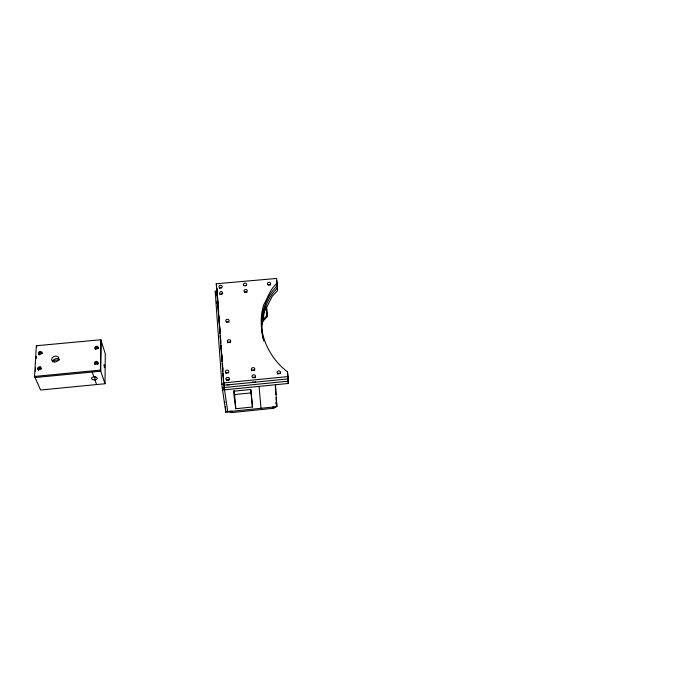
<?xml version="1.0" encoding="UTF-8"?>
<svg xmlns="http://www.w3.org/2000/svg" width="691" height="691" viewBox="0 0 691 691"><rect width="100%" height="100%" fill="white"/><g stroke="black" fill="none" stroke-linecap="round" stroke-linejoin="round"><path stroke-width="1.04" d="M104.997 383.73L105.291 353.732L100.8 339.756L36.364 345.733L34.55 376.448L40.605 390.026L104.997 383.73L100.411 370.108L100.8 339.756M101.162 340.879L100.774 371.205L35.034 377.536M94.969 376.595L94.917 379.825L96.576 384.55M216.551 303.556L216.421 301.751L216.533 303.556M217.345 294.098L216.948 288.726L217.181 291.904L215.229 292.077L222.018 386.243L225.827 412.475L225.758 410.445M35.414 371.188L35.595 368.018M36.157 358.499L36.278 356.383M222.727 293.088C216.991 298.046 220.498 287.421 222.675 293.252M261.302 326.852C262.494 312.816 266.925 298.037 277.428 288.121L276.884 283.44L277.549 290.574L272.323 296.154L264.282 311.978L261.483 329.236L261.785 331.11M262.139 322.144L267.236 316.651L266.562 306.692M262.036 320.788L267.141 315.286L266.372 306.545M277.169 283.163C270.241 288.596 268.056 297.38 263.755 304.662C255.998 329.063 266.873 355.26 286.247 370.903L287.465 371.646L288.13 378.884L223.867 385.267L216.274 283.751L276.625 278.464L277.298 285.651C262.908 299.773 258.261 321.911 263.815 341.078M220.196 294.686L220.386 294.521A1.641 1.296 -6.3 0 1 222.01 294.254M255.515 381.812L255.178 382.071A1.736 1.451 -6.3 0 1 253.45 382.244L253.079 382.054A1.736 1.451 -6.3 0 1 252.776 381.778M252.491 407.016L250.686 389.508L233.48 391.227L235.786 408.726L252.491 407.016L251.291 393.905M225.707 411.905L276.858 406.671L275.493 384.74M229.041 411.793A4.181 3.559 -9.5 0 0 232.064 412.536L272.807 408.355A4.137 3.541 -5.3 0 0 275.614 407.025M222.45 390.044L288.32 383.462L287.776 377.26M234.102 390.38L234.646 394.552L251.196 392.894L250.876 389.759M223.53 382.952L288.035 376.56M221.846 384.118L223.927 383.911L224.532 389.836M223.806 382.183L224.195 387.556L288.225 381.182M34.55 376.448L100.411 370.108M52.922 360.503L59.331 359.899M266.519 312.911L267.236 316.651M275.864 402.793L276.547 404.399A4.137 3.541 -5.3 0 1 276.512 405.332M36.364 345.733L36.839 346.856M92.179 372.034L93.881 376.871M276.236 402.231L276.547 404.399M215.264 290.825L215.229 292.077M261.604 328.726L261.906 330.592M262.209 332.466L262.537 334.461M262.856 336.465L263.185 338.46M224.195 387.556L227.831 412.277L227.849 411.741M215.488 292.388L215.912 295.472M232.064 412.536L231.891 411.275A4.189 3.559 -9.5 0 1 229.766 411.007M216.274 283.751L216.611 286.247M224.661 401.851L224.782 402.706L224.756 401.903M276.754 280.961L277.298 285.651M288.13 378.884L287.465 371.646M287.758 378.573L288.32 383.462M276.858 406.671L276.08 397.671M222.701 387.478L222.847 389.517L222.58 387.366M259.065 386.381L261.008 408.286M234.646 394.552L235.786 408.726M217.57 297.251L218.045 303.669M218.278 306.882L218.684 312.358M218.987 316.513L219.393 322.023M219.695 326.135L220.101 331.697M220.394 335.766L220.809 341.363M221.103 345.396L221.5 350.743M221.733 353.956L222.148 359.622M222.442 363.578L222.856 369.296M223.141 373.209L223.564 378.962M216.767 288.397L219.367 323.915M219.531 326.066L220.084 333.606M220.239 335.757L220.792 343.289M220.947 345.44L222.131 361.583M222.286 363.742L222.839 371.274M222.994 373.425L223.867 385.267M225.396 406.386L225.637 409.608M272.807 408.355L272.72 407.094A4.146 3.55 -5.3 0 0 273.783 406.861M275.363 386.139L275.882 394.526M277.428 288.121L277.549 290.574M219.462 288.562A1.632 1.278 -6.1 0 1 221.647 287.897M244.666 292.5A1.632 1.287 -4.6 0 1 246.963 292.302M244.761 285.728A1.624 1.278 -4.5 0 1 246.005 285.746M225.836 373.347A1.745 1.442 -8.4 0 1 228.54 372.786M226.639 380.266A1.753 1.46 -8.6 0 1 229.101 380.024M251.731 370.808A1.728 1.442 -6 0 1 254.711 370.514M252.656 377.701A1.736 1.46 -6.2 0 1 255.402 377.727M227.823 342.935A1.702 1.382 -7.1 0 1 230.457 342.399M226.467 322.222A1.676 1.347 -6.6 0 1 229.11 322.256M268.281 285.063A1.624 1.278 -2.8 0 1 270.25 285.089M277.385 374.099A1.728 1.451 -3.8 0 1 280.054 373.537M229.231 384.654A1.745 1.46 -8.7 0 1 227.114 384.628M276.469 403.129A4.146 3.55 -5.3 0 1 276.106 404.952M266.398 313.636A3.887 3.118 -3.8 0 1 267.08 315.139M266.303 312.263A3.896 3.127 -3.8 0 1 266.769 312.98M39.646 354.829A1.313 1.002 -18.5 0 1 40 353.179L40.32 353.049A1.313 1.002 -18.5 0 1 41.849 353.628M41.037 369.21A1.33 1.028 -19.3 0 0 40.441 368.363L40.13 368.286A1.33 1.028 -19.3 0 0 38.584 369.97M52.68 361.885A3.671 2.842 -18.2 0 1 55.021 358.983A3.671 2.842 -18.2 0 1 58.908 359.242M94.943 364.425A1.736 1.373 -16.5 0 1 95.764 362.784L96.179 362.602A1.736 1.373 -16.5 0 1 98.312 363.742M95.203 349.24A1.719 1.339 -15.7 0 1 97.301 347.383L97.707 347.478A1.719 1.339 -15.7 0 1 98.476 348.229M39.154 354.829A1.753 1.339 -18.5 0 1 39.007 354.518M38.964 354.163A1.753 1.339 -18.5 0 1 39.888 352.894L40.311 352.712A1.753 1.339 -18.5 0 1 42.35 353.49M38.29 370.177A1.771 1.365 -19.3 0 1 40.346 367.932L40.76 368.027A1.771 1.365 -19.3 0 1 41.106 368.217M95.738 349.352A1.287 1.011 -15.7 0 1 97.181 347.72L97.491 347.789A1.287 1.011 -15.7 0 1 98.113 348.618M97.837 364.062A1.304 1.028 -16.5 0 1 97.5 364.563M95.488 364.537A1.304 1.028 -16.5 0 1 95.98 363.06L96.291 362.93A1.304 1.028 -16.5 0 1 97.889 363.786M104.082 364.969C104.427 371.309 105.257 364.667 104.082 364.969M255.083 377.191L254.746 377.459A1.745 1.46 -6.2 0 1 253.001 377.632L252.621 377.433A1.745 1.46 -6.2 0 1 252.431 375.377A1.745 1.46 -6.2 0 1 254.884 375.135A1.745 1.46 -6.2 0 1 255.083 377.191M95.807 361.497L95.393 361.678A1.736 1.373 -16.5 0 0 96.654 364.114L97.068 363.932A1.736 1.373 -16.5 0 0 95.807 361.497M39.845 351.598L39.422 351.771A1.753 1.339 -18.4 0 0 40.579 354.181L41.002 353.999A1.753 1.339 -18.4 0 0 39.845 351.598M97.336 346.355L96.93 346.26A1.719 1.347 -15.7 0 0 95.6 348.886L96.014 348.981A1.719 1.347 -15.7 0 0 97.336 346.355M40.285 366.93L39.871 366.826A1.779 1.373 -19.3 0 0 38.411 369.53L38.826 369.633A1.779 1.373 -19.3 0 0 40.285 366.93M243.707 285.193L243.517 284.899A1.632 1.278 -4.4 0 1 245.227 283.155A1.632 1.278 -4.4 0 1 246.462 285.046A1.632 1.278 -4.4 0 1 243.707 285.193M251.636 369.91L251.438 369.581A1.736 1.442 -6 0 1 253.234 367.603A1.736 1.442 -6 0 1 254.564 369.737A1.736 1.442 -6 0 1 251.636 369.91M229.282 378.314L229.084 377.977A1.753 1.468 -8.6 0 0 226.13 378.167A1.753 1.468 -8.6 0 0 227.434 380.326A1.753 1.468 -8.6 0 0 229.282 378.314M226.303 372.933A1.745 1.451 -8.3 0 0 228.816 371.421A1.745 1.451 -8.3 0 0 226.104 370.419A1.745 1.451 -8.3 0 0 226.303 372.933M244.597 291.844A1.641 1.287 -4.5 0 0 247.274 291.023A1.641 1.287 -4.5 0 0 245.124 289.624A1.641 1.287 -4.5 0 0 244.597 291.844M219.868 287.767A1.641 1.278 -6.1 0 0 222.234 286.437A1.641 1.278 -6.1 0 0 219.695 285.547A1.641 1.278 -6.1 0 0 219.868 287.767M226.665 321.876A1.684 1.347 -6.5 0 0 229.084 320.477A1.684 1.347 -6.5 0 0 226.484 319.544A1.684 1.347 -6.5 0 0 226.665 321.876M228.28 342.382A1.71 1.391 -7.1 0 0 230.734 340.939A1.71 1.391 -7.1 0 0 228.09 339.981A1.71 1.391 -7.1 0 0 228.28 342.382M268.013 284.606A1.624 1.278 -2.8 0 0 270.656 283.794A1.624 1.278 -2.8 0 0 268.497 282.412A1.624 1.278 -2.8 0 0 268.013 284.606M277.722 373.494A1.736 1.451 -3.7 0 0 280.529 372.553A1.736 1.451 -3.7 0 0 278.214 370.998A1.736 1.451 -3.7 0 0 277.722 373.494M92.775 379.584A2.859 1.503 0 0 0 97.25 378.469A2.859 1.503 0 0 0 93.181 376.992A2.859 1.503 0 0 0 92.775 379.584M54.226 361.972A3.688 2.85 -18.1 0 0 58.795 357.964A3.688 2.85 -18.1 0 0 52.818 357.238A3.688 2.85 -18.1 0 0 54.226 361.972"/></g></svg>
